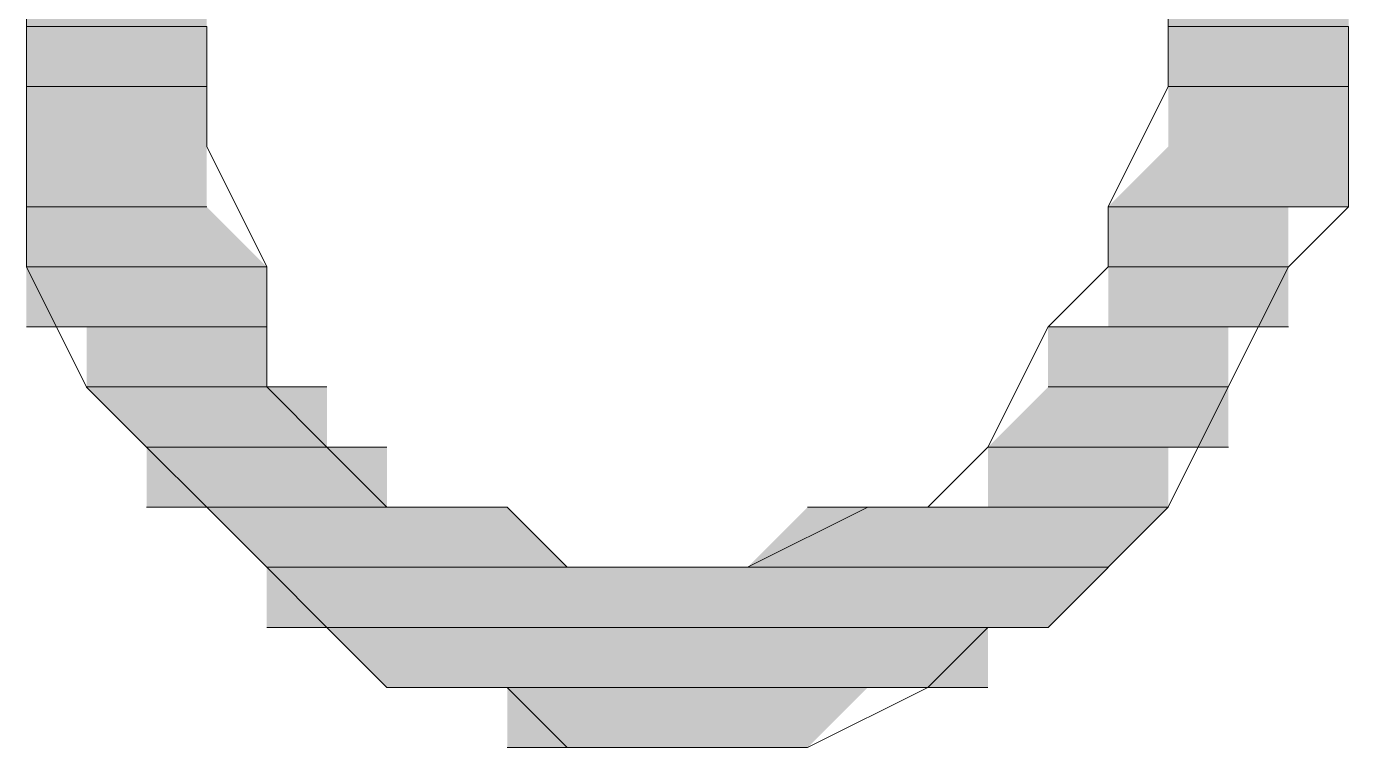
# Model space of a CAD drawing. Header units: millimetres. Extents: x -11 to 1219, y 0 to 1751.
# Drawn here: x 227.13 to 228.376, y 875.252 to 875.932 of the extents above; entities that cross this region are included whole.
import ezdxf

# ---------------------------------------------------------------- set-up
doc = ezdxf.new("R2010")
doc.units = ezdxf.units.MM
doc.header["$LTSCALE"] = 10
doc.layers.add('_MULTI_WIRE', color=9, linetype='CONTINUOUS')
doc.layers.add('PDF_Geometry', color=7, linetype='CONTINUOUS', true_color=0x151d1f)
doc.layers.add('PDF_Solid Fills', color=7, linetype='CONTINUOUS', true_color=0x070809)
doc.layers.get('_MULTI_WIRE').off()

# ---------------------------------------------------------------- blocks, each defined once
blk = doc.blocks.new('DVP-28SWS211R')
at = {"layer": 'PDF_Geometry', "color": 7, "lineweight": 9, "true_color": 0xffffff}
for p, q in [((20.5077, -88.4327), (20.5077, -88.546)), ((21.5841, -88.4327), (21.5841, -88.546)), ((20.5077, -88.5459), (20.6777, -88.5459)), ((20.6777, -88.5459), (20.5077, -88.5459)), ((20.5077, -88.5459), (20.6777, -88.5459)), ((20.6777, -88.5459), (20.5077, -88.5459)), ((20.5077, -88.5459), (20.6777, -88.5459)), ((20.6777, -88.5459), (20.5077, -88.5459)), ((20.5077, -88.5459), (20.6777, -88.5459)), ((20.6777, -88.5459), (20.5077, -88.5459)), ((20.5077, -88.5459), (20.6777, -88.5459)), ((20.6777, -88.5459), (20.5077, -88.5459)), ((20.5077, -88.5459), (20.6777, -88.5459)), ((20.6777, -88.5459), (20.5077, -88.5459)), ((20.5077, -88.5459), (20.6777, -88.5459)), ((20.6777, -88.5459), (20.5077, -88.5459)), ((20.5077, -88.5459), (20.6777, -88.5459)), ((20.6777, -88.5459), (20.5077, -88.5459)), ((20.5077, -88.5459), (20.6777, -88.5459)), ((20.6777, -88.5459), (20.5077, -88.5459)), ((20.5077, -88.5459), (20.6777, -88.5459)), ((20.6777, -88.5459), (20.5077, -88.5459)), ((20.5077, -88.5459), (20.6777, -88.5459)), ((20.6777, -88.5459), (20.5077, -88.5459)), ((20.5077, -88.5459), (20.6777, -88.5459)), ((20.6777, -88.5459), (20.5077, -88.5459)), ((20.5077, -88.546), (20.5077, -88.6026)), ((20.6777, -88.6592), (20.6777, -88.5459)), ((21.5841, -88.5459), (21.7541, -88.5459)), ((21.7541, -88.5459), (21.5841, -88.5459)), ((21.5841, -88.5459), (21.7541, -88.5459)), ((21.7541, -88.5459), (21.5841, -88.5459)), ((21.5841, -88.5459), (21.7541, -88.5459)), ((21.7541, -88.5459), (21.5841, -88.5459)), ((21.5841, -88.5459), (21.7541, -88.5459)), ((21.7541, -88.5459), (21.5841, -88.5459)), ((21.5841, -88.5459), (21.7541, -88.5459)), ((21.7541, -88.5459), (21.5841, -88.5459)), ((21.5841, -88.5459), (21.7541, -88.5459)), ((21.7541, -88.5459), (21.5841, -88.5459)), ((21.5841, -88.5459), (21.7541, -88.5459)), ((21.7541, -88.5459), (21.5841, -88.5459)), ((21.5841, -88.5459), (21.7541, -88.5459)), ((21.7541, -88.5459), (21.5841, -88.5459)), ((21.5841, -88.5459), (21.7541, -88.5459)), ((21.7541, -88.5459), (21.5841, -88.5459)), ((21.5841, -88.5459), (21.7541, -88.5459)), ((21.7541, -88.5459), (21.5841, -88.5459)), ((21.5841, -88.5459), (21.7541, -88.5459)), ((21.7541, -88.5459), (21.5841, -88.5459)), ((21.5841, -88.5459), (21.7541, -88.5459)), ((21.7541, -88.5459), (21.5841, -88.5459)), ((21.5841, -88.546), (21.5841, -88.6026)), ((21.7541, -88.6026), (21.7541, -88.5459)), ((20.5077, -88.6026), (20.6777, -88.6026)), ((20.6777, -88.6026), (20.5077, -88.6026)), ((20.5077, -88.6026), (20.6777, -88.6026)), ((20.6777, -88.6026), (20.5077, -88.6026)), ((20.5077, -88.6026), (20.6777, -88.6026)), ((20.6777, -88.6026), (20.5077, -88.6026)), ((20.5077, -88.6026), (20.6777, -88.6026)), ((20.6777, -88.6026), (20.5077, -88.6026)), ((20.5077, -88.6026), (20.6777, -88.6026)), ((20.6777, -88.6026), (20.5077, -88.6026)), ((20.5077, -88.6026), (20.6777, -88.6026)), ((20.6777, -88.6026), (20.5077, -88.6026)), ((21.5841, -88.6026), (21.7541, -88.6026)), ((21.7541, -88.6026), (21.5841, -88.6026)), ((21.5841, -88.6026), (21.7541, -88.6026)), ((21.7541, -88.6026), (21.5841, -88.6026)), ((21.5841, -88.6026), (21.7541, -88.6026)), ((21.7541, -88.6026), (21.5841, -88.6026)), ((21.5841, -88.6026), (21.7541, -88.6026)), ((21.7541, -88.6026), (21.5841, -88.6026)), ((21.5841, -88.6026), (21.7541, -88.6026)), ((21.7541, -88.6026), (21.5841, -88.6026)), ((21.5841, -88.6026), (21.7541, -88.6026)), ((21.7541, -88.6026), (21.5841, -88.6026)), ((21.7541, -88.7159), (21.7541, -88.6026)), ((20.5077, -88.6026), (20.5077, -88.7159)), ((21.5841, -88.6026), (21.5275, -88.7159)), ((20.7343, -88.7725), (20.6777, -88.6592)), ((20.5077, -88.7159), (20.6777, -88.7159)), ((20.6777, -88.7159), (20.5077, -88.7159)), ((20.5077, -88.7159), (20.6777, -88.7159)), ((20.6777, -88.7159), (20.5077, -88.7159)), ((20.5077, -88.7159), (20.6777, -88.7159)), ((20.6777, -88.7159), (20.5077, -88.7159)), ((20.5077, -88.7159), (20.6777, -88.7159)), ((20.6777, -88.7159), (20.5077, -88.7159)), ((20.5077, -88.7159), (20.6777, -88.7159)), ((20.6777, -88.7159), (20.5077, -88.7159)), ((20.5077, -88.7159), (20.6777, -88.7159)), ((20.6777, -88.7159), (20.5077, -88.7159)), ((20.5077, -88.7159), (20.6777, -88.7159)), ((20.6777, -88.7159), (20.5077, -88.7159)), ((20.5077, -88.7159), (20.6777, -88.7159)), ((20.6777, -88.7159), (20.5077, -88.7159)), ((20.5077, -88.7159), (20.6777, -88.7159)), ((20.6777, -88.7159), (20.5077, -88.7159)), ((20.5077, -88.7159), (20.6777, -88.7159)), ((20.6777, -88.7159), (20.5077, -88.7159)), ((20.5077, -88.7159), (20.5077, -88.7726)), ((21.5275, -88.7159), (21.7541, -88.7159)), ((21.7541, -88.7159), (21.5275, -88.7159)), ((21.5275, -88.7159), (21.7541, -88.7159)), ((21.7541, -88.7159), (21.5275, -88.7159)), ((21.5275, -88.7159), (21.7541, -88.7159)), ((21.7541, -88.7159), (21.5275, -88.7159)), ((21.5275, -88.7159), (21.7541, -88.7159)), ((21.7541, -88.7159), (21.5275, -88.7159)), ((21.5275, -88.7159), (21.7541, -88.7159)), ((21.7541, -88.7159), (21.5275, -88.7159)), ((21.5275, -88.7159), (21.7541, -88.7159)), ((21.7541, -88.7159), (21.5275, -88.7159)), ((21.5275, -88.7159), (21.7541, -88.7159)), ((21.7541, -88.7159), (21.5275, -88.7159)), ((21.5275, -88.7159), (21.7541, -88.7159)), ((21.7541, -88.7159), (21.5275, -88.7159)), ((21.5275, -88.7159), (21.6974, -88.7159)), ((21.6974, -88.7159), (21.5275, -88.7159)), ((21.5275, -88.7159), (21.7541, -88.7159)), ((21.6974, -88.7159), (21.5275, -88.7159)), ((21.5275, -88.7159), (21.5275, -88.7726)), ((21.7541, -88.7159), (21.6974, -88.7159)), ((21.6974, -88.7725), (21.7541, -88.7159)), ((20.5077, -88.7725), (20.7343, -88.7725)), ((20.7343, -88.7725), (20.5077, -88.7725)), ((20.5077, -88.7725), (20.7343, -88.7725)), ((20.7343, -88.7725), (20.5077, -88.7725)), ((20.5077, -88.7725), (20.7343, -88.7725)), ((20.7343, -88.7725), (20.5077, -88.7725)), ((20.5077, -88.7725), (20.7343, -88.7725)), ((20.7343, -88.7725), (20.5077, -88.7725)), ((20.5077, -88.7725), (20.7343, -88.7725)), ((20.7343, -88.7725), (20.5077, -88.7725)), ((20.5077, -88.7725), (20.7343, -88.7725)), ((20.7343, -88.7725), (20.5077, -88.7725)), ((20.5077, -88.7725), (20.7343, -88.7725)), ((20.7343, -88.7725), (20.5077, -88.7725)), ((20.5077, -88.7725), (20.7343, -88.7725)), ((20.7343, -88.7725), (20.5077, -88.7725)), ((20.5077, -88.7725), (20.7343, -88.7725)), ((20.7343, -88.7725), (20.5077, -88.7725)), ((20.5077, -88.7725), (20.7343, -88.7725)), ((20.7343, -88.7725), (20.5077, -88.7725)), ((20.5077, -88.7725), (20.7343, -88.7725)), ((20.7343, -88.7725), (20.5077, -88.7725)), ((20.5077, -88.7725), (20.7343, -88.7725)), ((20.7343, -88.7725), (20.5077, -88.7725)), ((20.5077, -88.7725), (20.7343, -88.7725)), ((20.7343, -88.7725), (20.5077, -88.7725)), ((20.5077, -88.7725), (20.7343, -88.7725)), ((20.7343, -88.7725), (20.5077, -88.7725)), ((20.5077, -88.7725), (20.7343, -88.7725)), ((20.7343, -88.7725), (20.5077, -88.7725)), ((20.5077, -88.7725), (20.7343, -88.7725)), ((20.7343, -88.7725), (20.5077, -88.7725)), ((20.5077, -88.7725), (20.7343, -88.7725)), ((20.7343, -88.7725), (20.5077, -88.7725)), ((20.5077, -88.7725), (20.7343, -88.7725)), ((20.7343, -88.7725), (20.5077, -88.7725)), ((20.5077, -88.7726), (20.5644, -88.8859)), ((20.7343, -88.8292), (20.7343, -88.7725)), ((21.5275, -88.7726), (21.4708, -88.8292)), ((21.5275, -88.7725), (21.6974, -88.7725)), ((21.6974, -88.7725), (21.5275, -88.7725)), ((21.5275, -88.7725), (21.6974, -88.7725)), ((21.6974, -88.7725), (21.5275, -88.7725)), ((21.5275, -88.7725), (21.6974, -88.7725)), ((21.6974, -88.7725), (21.5275, -88.7725)), ((21.5275, -88.7725), (21.6974, -88.7725)), ((21.6974, -88.7725), (21.5275, -88.7725)), ((21.5275, -88.7725), (21.6974, -88.7725)), ((21.6974, -88.7725), (21.5275, -88.7725)), ((21.5275, -88.7725), (21.6974, -88.7725)), ((21.6974, -88.7725), (21.5275, -88.7725)), ((21.5275, -88.7725), (21.6974, -88.7725)), ((21.6974, -88.7725), (21.5275, -88.7725)), ((21.5275, -88.7725), (21.6974, -88.7725)), ((21.6974, -88.7725), (21.5275, -88.7725)), ((21.5275, -88.7725), (21.6974, -88.7725)), ((21.6974, -88.7725), (21.5275, -88.7725)), ((21.5275, -88.7725), (21.6974, -88.7725)), ((21.6974, -88.7725), (21.5275, -88.7725)), ((21.5275, -88.7725), (21.6974, -88.7725)), ((21.6974, -88.7725), (21.5275, -88.7725)), ((21.5275, -88.7725), (21.6974, -88.7725)), ((21.6974, -88.7725), (21.5275, -88.7725)), ((21.5275, -88.7725), (21.6974, -88.7725)), ((21.6974, -88.7725), (21.5275, -88.7725)), ((21.5275, -88.7725), (21.6974, -88.7725)), ((21.6974, -88.7725), (21.5275, -88.7725)), ((21.5275, -88.7725), (21.6974, -88.7725)), ((21.6974, -88.7725), (21.5275, -88.7725)), ((21.5275, -88.7725), (21.6974, -88.7725)), ((21.6974, -88.7725), (21.5275, -88.7725)), ((21.5275, -88.7725), (21.6974, -88.7725)), ((21.6974, -88.7725), (21.5275, -88.7725)), ((21.5275, -88.7725), (21.6974, -88.7725)), ((21.6974, -88.7725), (21.5275, -88.7725)), ((21.6407, -88.8858), (21.6974, -88.7725)), ((20.5077, -88.8292), (20.7343, -88.8292)), ((20.7343, -88.8292), (20.5077, -88.8292)), ((20.5077, -88.8292), (20.7343, -88.8292)), ((20.7343, -88.8292), (20.5077, -88.8292)), ((20.5644, -88.8292), (20.7343, -88.8292)), ((20.7343, -88.8292), (20.5644, -88.8292)), ((20.5644, -88.8292), (20.7343, -88.8292)), ((20.7343, -88.8292), (20.5644, -88.8292)), ((20.5644, -88.8292), (20.7343, -88.8292)), ((20.7343, -88.8292), (20.5644, -88.8292)), ((20.5644, -88.8292), (20.7343, -88.8292)), ((20.7343, -88.8292), (20.5644, -88.8292)), ((20.5644, -88.8292), (20.7343, -88.8292)), ((20.7343, -88.8292), (20.5644, -88.8292)), ((20.5644, -88.8292), (20.7343, -88.8292)), ((20.7343, -88.8292), (20.5644, -88.8292)), ((20.5644, -88.8292), (20.7343, -88.8292)), ((20.7343, -88.8292), (20.5644, -88.8292)), ((20.5644, -88.8292), (20.7343, -88.8292)), ((20.7343, -88.8292), (20.5644, -88.8292)), ((20.7343, -88.8858), (20.7343, -88.8292)), ((21.4708, -88.8292), (21.4142, -88.9425)), ((21.5275, -88.8292), (21.4708, -88.8292)), ((21.4708, -88.8292), (21.6974, -88.8292)), ((21.4708, -88.8292), (21.6408, -88.8292)), ((21.6408, -88.8292), (21.4708, -88.8292)), ((21.4708, -88.8292), (21.6974, -88.8292)), ((21.6408, -88.8292), (21.4708, -88.8292)), ((21.5275, -88.8292), (21.6974, -88.8292)), ((21.6974, -88.8292), (21.5275, -88.8292)), ((21.5275, -88.8292), (21.6974, -88.8292)), ((21.6974, -88.8292), (21.5275, -88.8292)), ((21.5275, -88.8292), (21.6974, -88.8292)), ((21.6974, -88.8292), (21.5275, -88.8292)), ((21.5275, -88.8292), (21.6974, -88.8292)), ((21.6974, -88.8292), (21.5275, -88.8292)), ((21.5275, -88.8292), (21.6974, -88.8292)), ((21.6974, -88.8292), (21.5275, -88.8292)), ((21.5275, -88.8292), (21.6974, -88.8292)), ((21.6974, -88.8292), (21.5275, -88.8292)), ((21.6974, -88.8292), (21.5275, -88.8292)), ((21.5275, -88.8292), (21.6974, -88.8292)), ((21.6974, -88.8292), (21.5275, -88.8292)), ((21.6974, -88.8292), (21.6408, -88.8292)), ((20.5644, -88.8858), (20.7343, -88.8858)), ((20.7343, -88.8858), (20.5644, -88.8858)), ((20.5644, -88.8858), (20.7343, -88.8858)), ((20.7343, -88.8858), (20.5644, -88.8858)), ((20.5644, -88.8858), (20.7343, -88.8858)), ((20.7343, -88.8858), (20.5644, -88.8858)), ((20.5644, -88.8858), (20.7343, -88.8858)), ((20.7343, -88.8858), (20.5644, -88.8858)), ((20.5644, -88.8858), (20.7343, -88.8858)), ((20.7343, -88.8858), (20.5644, -88.8858)), ((20.5644, -88.8858), (20.7343, -88.8858)), ((20.7343, -88.8858), (20.5644, -88.8858)), ((20.5644, -88.8858), (20.7343, -88.8858)), ((20.7343, -88.8858), (20.5644, -88.8858)), ((20.5644, -88.8858), (20.7343, -88.8858)), ((20.7343, -88.8858), (20.5644, -88.8858)), ((20.5644, -88.8858), (20.791, -88.8858)), ((20.791, -88.8858), (20.5644, -88.8858)), ((20.5644, -88.8858), (20.791, -88.8858)), ((20.791, -88.8858), (20.5644, -88.8858)), ((20.5644, -88.8858), (20.791, -88.8858)), ((20.791, -88.8858), (20.5644, -88.8858)), ((20.5644, -88.8858), (20.791, -88.8858)), ((20.791, -88.8858), (20.5644, -88.8858)), ((20.5644, -88.8859), (20.621, -88.9425)), ((20.791, -88.9425), (20.7343, -88.8858)), ((21.4708, -88.8858), (21.6408, -88.8858)), ((21.6408, -88.8858), (21.4708, -88.8858)), ((21.4708, -88.8858), (21.6408, -88.8858)), ((21.6408, -88.8858), (21.4708, -88.8858)), ((21.4708, -88.8858), (21.6408, -88.8858)), ((21.6408, -88.8858), (21.4708, -88.8858)), ((21.4708, -88.8858), (21.6408, -88.8858)), ((21.6408, -88.8858), (21.4708, -88.8858)), ((21.4708, -88.8858), (21.6408, -88.8858)), ((21.6408, -88.8858), (21.4708, -88.8858)), ((21.4708, -88.8858), (21.6408, -88.8858)), ((21.6408, -88.8858), (21.4708, -88.8858)), ((21.4708, -88.8858), (21.6408, -88.8858)), ((21.6408, -88.8858), (21.4708, -88.8858)), ((21.4708, -88.8858), (21.6408, -88.8858)), ((21.6408, -88.8858), (21.4708, -88.8858)), ((21.4708, -88.8858), (21.6408, -88.8858)), ((21.6408, -88.8858), (21.4708, -88.8858)), ((21.4708, -88.8858), (21.6408, -88.8858)), ((21.6408, -88.8858), (21.4708, -88.8858)), ((21.4708, -88.8858), (21.6408, -88.8858)), ((21.6408, -88.8858), (21.4708, -88.8858)), ((21.4708, -88.8858), (21.6408, -88.8858)), ((21.6408, -88.8858), (21.4708, -88.8858)), ((21.5841, -88.9991), (21.6407, -88.8858)), ((20.621, -88.9425), (20.791, -88.9425)), ((20.791, -88.9425), (20.621, -88.9425)), ((20.621, -88.9425), (20.791, -88.9425)), ((20.791, -88.9425), (20.621, -88.9425)), ((20.621, -88.9425), (20.791, -88.9425)), ((20.791, -88.9425), (20.621, -88.9425)), ((20.621, -88.9425), (20.791, -88.9425)), ((20.791, -88.9425), (20.621, -88.9425)), ((20.621, -88.9425), (20.791, -88.9425)), ((20.791, -88.9425), (20.621, -88.9425)), ((20.621, -88.9425), (20.791, -88.9425)), ((20.791, -88.9425), (20.621, -88.9425)), ((20.621, -88.9425), (20.791, -88.9425)), ((20.791, -88.9425), (20.621, -88.9425)), ((20.621, -88.9425), (20.791, -88.9425)), ((20.791, -88.9425), (20.621, -88.9425)), ((20.621, -88.9425), (20.791, -88.9425)), ((20.791, -88.9425), (20.621, -88.9425)), ((20.621, -88.9425), (20.791, -88.9425)), ((20.791, -88.9425), (20.621, -88.9425)), ((20.621, -88.9425), (20.8476, -88.9425)), ((20.8476, -88.9425), (20.621, -88.9425)), ((20.621, -88.9425), (20.8476, -88.9425)), ((20.8476, -88.9425), (20.621, -88.9425)), ((20.621, -88.9425), (20.8476, -88.9425)), ((20.8476, -88.9425), (20.621, -88.9425)), ((20.621, -88.9425), (20.8476, -88.9425)), ((20.8476, -88.9425), (20.621, -88.9425)), ((20.621, -88.9425), (20.6777, -88.9992)), ((20.8476, -88.9991), (20.791, -88.9425)), ((21.4142, -88.9425), (21.3575, -88.9992)), ((21.4142, -88.9425), (21.6408, -88.9425)), ((21.6408, -88.9425), (21.4142, -88.9425)), ((21.4142, -88.9425), (21.6408, -88.9425)), ((21.6408, -88.9425), (21.4142, -88.9425)), ((21.4142, -88.9425), (21.6408, -88.9425)), ((21.6408, -88.9425), (21.4142, -88.9425)), ((21.4142, -88.9425), (21.6408, -88.9425)), ((21.6408, -88.9425), (21.4142, -88.9425)), ((21.4142, -88.9425), (21.6408, -88.9425)), ((21.6408, -88.9425), (21.4142, -88.9425)), ((21.4142, -88.9425), (21.6408, -88.9425)), ((21.6408, -88.9425), (21.4142, -88.9425)), ((21.4142, -88.9425), (21.6408, -88.9425)), ((21.6408, -88.9425), (21.4142, -88.9425)), ((21.4142, -88.9425), (21.6408, -88.9425)), ((21.6408, -88.9425), (21.4142, -88.9425)), ((21.4142, -88.9425), (21.6408, -88.9425)), ((21.6408, -88.9425), (21.4142, -88.9425)), ((21.4142, -88.9425), (21.6408, -88.9425)), ((21.6408, -88.9425), (21.4142, -88.9425)), ((21.4142, -88.9425), (21.6408, -88.9425)), ((21.6408, -88.9425), (21.4142, -88.9425)), ((21.4142, -88.9425), (21.6408, -88.9425)), ((21.6408, -88.9425), (21.4142, -88.9425)), ((21.4142, -88.9425), (21.5841, -88.9425)), ((21.5841, -88.9425), (21.4142, -88.9425)), ((21.4142, -88.9425), (21.6408, -88.9425)), ((21.5841, -88.9425), (21.4142, -88.9425)), ((21.6408, -88.9425), (21.5841, -88.9425)), ((20.621, -88.9991), (20.8476, -88.9991)), ((20.8476, -88.9991), (20.621, -88.9991)), ((20.621, -88.9991), (20.8476, -88.9991)), ((20.8476, -88.9991), (20.621, -88.9991)), ((20.621, -88.9991), (20.8476, -88.9991)), ((20.8476, -88.9991), (20.621, -88.9991)), ((20.621, -88.9991), (20.8476, -88.9991)), ((20.8476, -88.9991), (20.621, -88.9991)), ((20.621, -88.9991), (20.9043, -88.9991)), ((20.9043, -88.9991), (20.621, -88.9991)), ((20.621, -88.9991), (20.9043, -88.9991)), ((20.9043, -88.9991), (20.621, -88.9991)), ((20.6777, -88.9991), (20.9043, -88.9991)), ((20.9043, -88.9991), (20.6777, -88.9991)), ((20.6777, -88.9991), (20.9043, -88.9991)), ((20.9043, -88.9991), (20.6777, -88.9991)), ((20.6777, -88.9991), (20.9043, -88.9991)), ((20.9043, -88.9991), (20.6777, -88.9991)), ((20.6777, -88.9991), (20.9043, -88.9991)), ((20.9043, -88.9991), (20.6777, -88.9991)), ((20.6777, -88.9991), (20.9043, -88.9991)), ((20.9043, -88.9991), (20.6777, -88.9991)), ((20.6777, -88.9991), (20.9043, -88.9991)), ((20.9043, -88.9991), (20.6777, -88.9991)), ((20.6777, -88.9991), (20.9043, -88.9991)), ((20.9043, -88.9991), (20.6777, -88.9991)), ((20.6777, -88.9991), (20.9043, -88.9991)), ((20.9043, -88.9991), (20.6777, -88.9991)), ((20.6777, -88.9991), (20.9609, -88.9991)), ((20.9609, -88.9991), (20.6777, -88.9991)), ((20.6777, -88.9991), (20.9609, -88.9991)), ((20.9609, -88.9991), (20.6777, -88.9991)), ((20.6777, -88.9991), (20.9609, -88.9991)), ((20.9609, -88.9991), (20.6777, -88.9991)), ((20.6777, -88.9991), (20.9609, -88.9991)), ((20.9609, -88.9991), (20.6777, -88.9991)), ((20.6777, -88.9991), (20.9609, -88.9991)), ((20.9609, -88.9991), (20.6777, -88.9991)), ((20.6777, -88.9991), (20.9609, -88.9991)), ((20.9609, -88.9991), (20.6777, -88.9991)), ((20.6777, -88.9991), (20.9609, -88.9991)), ((20.9609, -88.9991), (20.6777, -88.9991)), ((20.6777, -88.9991), (20.9609, -88.9991)), ((20.9609, -88.9991), (20.6777, -88.9991)), ((20.6777, -88.9991), (20.9609, -88.9991)), ((20.9609, -88.9991), (20.6777, -88.9991)), ((20.6777, -88.9991), (20.9609, -88.9991)), ((20.9609, -88.9991), (20.6777, -88.9991)), ((20.6777, -88.9991), (20.9609, -88.9991)), ((20.9609, -88.9991), (20.6777, -88.9991)), ((20.6777, -88.9991), (20.9609, -88.9991)), ((20.9609, -88.9991), (20.6777, -88.9991)), ((20.6777, -88.9992), (20.7343, -89.0558)), ((20.9609, -88.9991), (20.8476, -88.9991)), ((21.0176, -89.0558), (20.9609, -88.9991)), ((21.3009, -88.9992), (21.1876, -89.0558)), ((21.3009, -88.9991), (21.2442, -88.9991)), ((21.2442, -88.9991), (21.5841, -88.9991)), ((21.2442, -88.9991), (21.5841, -88.9991)), ((21.5841, -88.9991), (21.2442, -88.9991)), ((21.2442, -88.9991), (21.5841, -88.9991)), ((21.5841, -88.9991), (21.2442, -88.9991)), ((21.3575, -88.9991), (21.3009, -88.9991)), ((21.3009, -88.9991), (21.5841, -88.9991)), ((21.3009, -88.9991), (21.5841, -88.9991)), ((21.5841, -88.9991), (21.3009, -88.9991)), ((21.3009, -88.9991), (21.5841, -88.9991)), ((21.5841, -88.9991), (21.3009, -88.9991)), ((21.3009, -88.9991), (21.5841, -88.9991)), ((21.5841, -88.9991), (21.3009, -88.9991)), ((21.3009, -88.9991), (21.5841, -88.9991)), ((21.5841, -88.9991), (21.3009, -88.9991)), ((21.3009, -88.9991), (21.5841, -88.9991)), ((21.5841, -88.9991), (21.3009, -88.9991)), ((21.3009, -88.9991), (21.5841, -88.9991)), ((21.5841, -88.9991), (21.3009, -88.9991)), ((21.5841, -88.9991), (21.3009, -88.9991)), ((21.3009, -88.9991), (21.5841, -88.9991)), ((21.5841, -88.9991), (21.3009, -88.9991)), ((21.3575, -88.9992), (21.3009, -88.9992)), ((21.4142, -88.9991), (21.3575, -88.9991)), ((21.3575, -88.9991), (21.5841, -88.9991)), ((21.3575, -88.9991), (21.5841, -88.9991)), ((21.5841, -88.9991), (21.3575, -88.9991)), ((21.3575, -88.9991), (21.5841, -88.9991)), ((21.5841, -88.9991), (21.3575, -88.9991)), ((21.3575, -88.9991), (21.5841, -88.9991)), ((21.5841, -88.9991), (21.3575, -88.9991)), ((21.3575, -88.9991), (21.5841, -88.9991)), ((21.5841, -88.9991), (21.3575, -88.9991)), ((21.3575, -88.9991), (21.5841, -88.9991)), ((21.5841, -88.9991), (21.3575, -88.9991)), ((21.3575, -88.9991), (21.5841, -88.9991)), ((21.5841, -88.9991), (21.3575, -88.9991)), ((21.3575, -88.9991), (21.5841, -88.9991)), ((21.5841, -88.9991), (21.3575, -88.9991)), ((21.3575, -88.9991), (21.5841, -88.9991)), ((21.5841, -88.9991), (21.3575, -88.9991)), ((21.5841, -88.9991), (21.3575, -88.9991)), ((21.3575, -88.9991), (21.5841, -88.9991)), ((21.5841, -88.9991), (21.3575, -88.9991)), ((21.4142, -88.9991), (21.5841, -88.9991)), ((21.5841, -88.9991), (21.4142, -88.9991)), ((21.4142, -88.9991), (21.5841, -88.9991)), ((21.5841, -88.9991), (21.4142, -88.9991)), ((21.4142, -88.9991), (21.5841, -88.9991)), ((21.5841, -88.9991), (21.4142, -88.9991)), ((21.4142, -88.9991), (21.5841, -88.9991)), ((21.5841, -88.9991), (21.4142, -88.9991)), ((21.5841, -88.9991), (21.4142, -88.9991)), ((21.4142, -88.9991), (21.5841, -88.9991)), ((21.5841, -88.9991), (21.4142, -88.9991)), ((21.4708, -89.1124), (21.5841, -88.9991)), ((20.7343, -89.0558), (21.0176, -89.0558)), ((21.0176, -89.0558), (20.7343, -89.0558)), ((20.7343, -89.0558), (21.0176, -89.0558)), ((21.0176, -89.0558), (20.7343, -89.0558)), ((20.7343, -89.0558), (21.0742, -89.0558)), ((21.0742, -89.0558), (20.7343, -89.0558)), ((20.7343, -89.0558), (21.0742, -89.0558)), ((21.0742, -89.0558), (20.7343, -89.0558)), ((20.7343, -89.0558), (21.1309, -89.0558)), ((21.1309, -89.0558), (20.7343, -89.0558)), ((20.7343, -89.0558), (21.1309, -89.0558)), ((21.1309, -89.0558), (20.7343, -89.0558)), ((20.7343, -89.0558), (21.5274, -89.0558)), ((21.5274, -89.0558), (20.7343, -89.0558)), ((20.7343, -89.0558), (21.5274, -89.0558)), ((21.5274, -89.0558), (20.7343, -89.0558)), ((20.7343, -89.0558), (21.5274, -89.0558)), ((21.5274, -89.0558), (20.7343, -89.0558)), ((20.7343, -89.0558), (21.5274, -89.0558)), ((21.5274, -89.0558), (20.7343, -89.0558)), ((20.7343, -89.0558), (21.5274, -89.0558)), ((21.5274, -89.0558), (20.7343, -89.0558)), ((20.7343, -89.0558), (21.5274, -89.0558)), ((21.5274, -89.0558), (20.7343, -89.0558)), ((20.7343, -89.0558), (20.791, -89.1124)), ((21.1309, -89.0558), (21.0176, -89.0558)), ((21.1876, -89.0558), (21.1309, -89.0558)), ((21.1309, -89.0558), (21.5275, -89.0558)), ((21.1309, -89.0558), (21.1309, -89.0558)), ((21.1309, -89.0558), (21.1309, -89.0558)), ((21.1876, -89.0558), (21.1309, -89.0558)), ((21.1876, -89.0558), (21.5275, -89.0558)), ((21.5275, -89.0558), (21.1876, -89.0558)), ((21.1876, -89.0558), (21.5275, -89.0558)), ((21.5275, -89.0558), (21.1876, -89.0558)), ((21.1876, -89.0558), (21.5275, -89.0558)), ((21.5275, -89.0558), (21.1876, -89.0558)), ((21.1876, -89.0558), (21.5275, -89.0558)), ((21.5275, -89.0558), (21.1876, -89.0558)), ((21.5275, -89.0558), (21.1876, -89.0558)), ((21.1876, -89.0558), (21.5275, -89.0558)), ((21.5275, -89.0558), (21.1876, -89.0558)), ((20.7343, -89.1124), (21.4708, -89.1124)), ((21.4708, -89.1124), (20.7343, -89.1124)), ((20.7343, -89.1124), (21.4708, -89.1124)), ((21.4708, -89.1124), (20.7343, -89.1124)), ((20.7343, -89.1124), (21.4708, -89.1124)), ((21.4708, -89.1124), (20.7343, -89.1124)), ((20.7343, -89.1124), (21.4708, -89.1124)), ((21.4708, -89.1124), (20.7343, -89.1124)), ((20.791, -89.1124), (21.4141, -89.1124)), ((21.4141, -89.1124), (20.791, -89.1124)), ((20.791, -89.1124), (21.4708, -89.1124)), ((21.4141, -89.1124), (20.791, -89.1124)), ((20.791, -89.1124), (21.4141, -89.1124)), ((21.4141, -89.1124), (20.791, -89.1124)), ((20.791, -89.1124), (21.4141, -89.1124)), ((21.4141, -89.1124), (20.791, -89.1124)), ((20.791, -89.1124), (21.4141, -89.1124)), ((21.4141, -89.1124), (20.791, -89.1124)), ((20.791, -89.1124), (21.4141, -89.1124)), ((21.4141, -89.1124), (20.791, -89.1124)), ((20.791, -89.1124), (20.8476, -89.1691)), ((21.3575, -89.1691), (21.4141, -89.1124)), ((21.4708, -89.1124), (21.4141, -89.1124)), ((21.4141, -89.1124), (21.4708, -89.1124)), ((20.8476, -89.1691), (20.9609, -89.1691)), ((20.8477, -89.1691), (21.4142, -89.1691)), ((21.4142, -89.1691), (20.8477, -89.1691)), ((20.8477, -89.1691), (21.4142, -89.1691)), ((21.4142, -89.1691), (20.8477, -89.1691)), ((20.8477, -89.1691), (21.3575, -89.1691)), ((21.3575, -89.1691), (20.8477, -89.1691)), ((20.8477, -89.1691), (21.4142, -89.1691)), ((21.3575, -89.1691), (20.8477, -89.1691)), ((20.9043, -89.1691), (21.3575, -89.1691)), ((21.3575, -89.1691), (20.9043, -89.1691)), ((20.9043, -89.1691), (21.3575, -89.1691)), ((21.3575, -89.1691), (20.9043, -89.1691)), ((20.9043, -89.1691), (21.3009, -89.1691)), ((21.3009, -89.1691), (20.9043, -89.1691)), ((20.9043, -89.1691), (21.3575, -89.1691)), ((21.3009, -89.1691), (20.9043, -89.1691)), ((20.9609, -89.1691), (21.0176, -89.2257)), ((20.961, -89.1691), (21.3009, -89.1691)), ((21.3009, -89.1691), (20.961, -89.1691)), ((20.961, -89.1691), (21.3009, -89.1691)), ((21.3009, -89.1691), (20.961, -89.1691)), ((20.961, -89.1691), (21.3009, -89.1691)), ((21.3009, -89.1691), (20.961, -89.1691)), ((20.961, -89.1691), (21.3009, -89.1691)), ((21.3009, -89.1691), (20.961, -89.1691)), ((20.961, -89.1691), (21.3009, -89.1691)), ((21.3009, -89.1691), (20.961, -89.1691)), ((20.961, -89.1691), (21.3009, -89.1691)), ((21.3009, -89.1691), (20.961, -89.1691)), ((21.2442, -89.2257), (21.3575, -89.1691)), ((21.3575, -89.1691), (21.3009, -89.1691)), ((21.4142, -89.1691), (21.3575, -89.1691)), ((20.961, -89.2257), (21.2442, -89.2257)), ((21.2442, -89.2257), (20.961, -89.2257)), ((20.961, -89.2257), (21.2442, -89.2257)), ((21.2442, -89.2257), (20.961, -89.2257)), ((21.0176, -89.2257), (21.1876, -89.2257)), ((21.1876, -89.2257), (21.0176, -89.2257)), ((21.0176, -89.2257), (21.2442, -89.2257)), ((21.1876, -89.2257), (21.0176, -89.2257)), ((21.0176, -89.2257), (21.1876, -89.2257)), ((21.1876, -89.2257), (21.0176, -89.2257)), ((21.0176, -89.2257), (21.1876, -89.2257)), ((21.1876, -89.2257), (21.0176, -89.2257)), ((21.0176, -89.2257), (21.1876, -89.2257)), ((21.1876, -89.2257), (21.0176, -89.2257)), ((21.0176, -89.2257), (21.1876, -89.2257)), ((21.1876, -89.2257), (21.0176, -89.2257)), ((21.0176, -89.2257), (21.1309, -89.2257)), ((21.0743, -89.2257), (21.1876, -89.2257)), ((21.1309, -89.2257), (21.0743, -89.2257)), ((21.1876, -89.2257), (21.1309, -89.2257)), ((21.1309, -89.2257), (21.1875, -89.2257)), ((21.1875, -89.2257), (21.2442, -89.2257)), ((21.2442, -89.2257), (21.1876, -89.2257))]:
    blk.add_line(p, q, dxfattribs=at)
at = {"layer": 'PDF_Solid Fills', "color": 7, "lineweight": 9, "true_color": 0xffffff, "transparency": 33554559}
for points in [[(20.5077, -88.4327), (20.5077, -88.546), (20.6777, -88.546)], [(20.5077, -88.4327), (20.6777, -88.4327), (20.6777, -88.546)], [(21.5841, -88.4327), (21.5841, -88.546), (21.7541, -88.546)], [(21.5841, -88.4327), (21.7541, -88.4327), (21.7541, -88.546)], [(20.5077, -88.5459), (20.5077, -88.6026), (20.6777, -88.6026)], [(20.5077, -88.5459), (20.6777, -88.5459), (20.6777, -88.6026)], [(21.5841, -88.5459), (21.5841, -88.6026), (21.7541, -88.6026)], [(21.5841, -88.5459), (21.7541, -88.5459), (21.7541, -88.6026)], [(20.5077, -88.6026), (20.5077, -88.6592), (20.6777, -88.6592)], [(20.5077, -88.6026), (20.6777, -88.6026), (20.6777, -88.6592)], [(21.5841, -88.6026), (21.5841, -88.6592), (21.7541, -88.6592)], [(21.5841, -88.6026), (21.7541, -88.6026), (21.7541, -88.6592)], [(20.5077, -88.6592), (20.5077, -88.7159), (20.6777, -88.7159)], [(20.5077, -88.6592), (20.6777, -88.6592), (20.6777, -88.7159)], [(21.5841, -88.6592), (21.5275, -88.7159), (21.7541, -88.7159)], [(21.5841, -88.6592), (21.7541, -88.6592), (21.7541, -88.7159)], [(20.5077, -88.7159), (20.5077, -88.7725), (20.7343, -88.7725)], [(20.5077, -88.7159), (20.6777, -88.7159), (20.7343, -88.7725)], [(21.5275, -88.7159), (21.5275, -88.7725), (21.6974, -88.7725)], [(21.5275, -88.7159), (21.6974, -88.7159), (21.6974, -88.7725)], [(20.5077, -88.7725), (20.5077, -88.8292), (20.7343, -88.8292)], [(20.5077, -88.7725), (20.7343, -88.7725), (20.7343, -88.8292)], [(21.5275, -88.7725), (21.5275, -88.8292), (21.6974, -88.8292)], [(21.5275, -88.7725), (21.6974, -88.7725), (21.6974, -88.8292)], [(20.5644, -88.8292), (20.5644, -88.8858), (20.7343, -88.8858)], [(20.5644, -88.8292), (20.7343, -88.8292), (20.7343, -88.8858)], [(21.4708, -88.8292), (21.4708, -88.8858), (21.6408, -88.8858)], [(21.4708, -88.8292), (21.6408, -88.8292), (21.6408, -88.8858)], [(20.5644, -88.8858), (20.621, -88.9425), (20.791, -88.9425)], [(20.5644, -88.8858), (20.791, -88.8858), (20.791, -88.9425)], [(21.4708, -88.8858), (21.4142, -88.9425), (21.6408, -88.9425)], [(21.4708, -88.8858), (21.6408, -88.8858), (21.6408, -88.9425)], [(20.621, -88.9425), (20.621, -88.9991), (20.8476, -88.9991)], [(20.621, -88.9425), (20.8476, -88.9425), (20.8476, -88.9991)], [(21.4142, -88.9425), (21.4142, -88.9991), (21.5841, -88.9991)], [(21.4142, -88.9425), (21.5841, -88.9425), (21.5841, -88.9991)], [(20.6777, -88.9991), (20.7343, -89.0558), (21.0176, -89.0558)], [(20.6777, -88.9991), (20.9609, -88.9991), (21.0176, -89.0558)], [(21.2442, -88.9991), (21.1876, -89.0558), (21.5275, -89.0558)], [(21.2442, -88.9991), (21.5841, -88.9991), (21.5275, -89.0558)], [(20.7343, -89.0558), (20.7343, -89.1124), (21.4708, -89.1124)], [(20.7343, -89.0558), (21.5274, -89.0558), (21.4708, -89.1124)], [(20.791, -89.1124), (20.8476, -89.1691), (21.4141, -89.1691)], [(20.791, -89.1124), (21.4141, -89.1124), (21.4141, -89.1691)], [(20.961, -89.1691), (20.961, -89.2257), (21.2442, -89.2257)], [(20.961, -89.1691), (21.3009, -89.1691), (21.2442, -89.2257)]]:
    blk.add_solid(points, dxfattribs=at)

msp = doc.modelspace()

# ---------------------------------------------------------------- block references
at = {"layer": '_MULTI_WIRE'}
msp.add_blockref('DVP-28SWS211R', (206.6221, 964.4776), dxfattribs=at)
msp.add_blockref('DVP-28SWS211R', (206.6221, 964.4776), dxfattribs=at)
msp.add_blockref('DVP-28SWS211R', (206.6221, 964.4776), dxfattribs=at)
msp.add_blockref('DVP-28SWS211R', (206.6221, 964.4776), dxfattribs=at)

doc.saveas('drawing.dxf')
